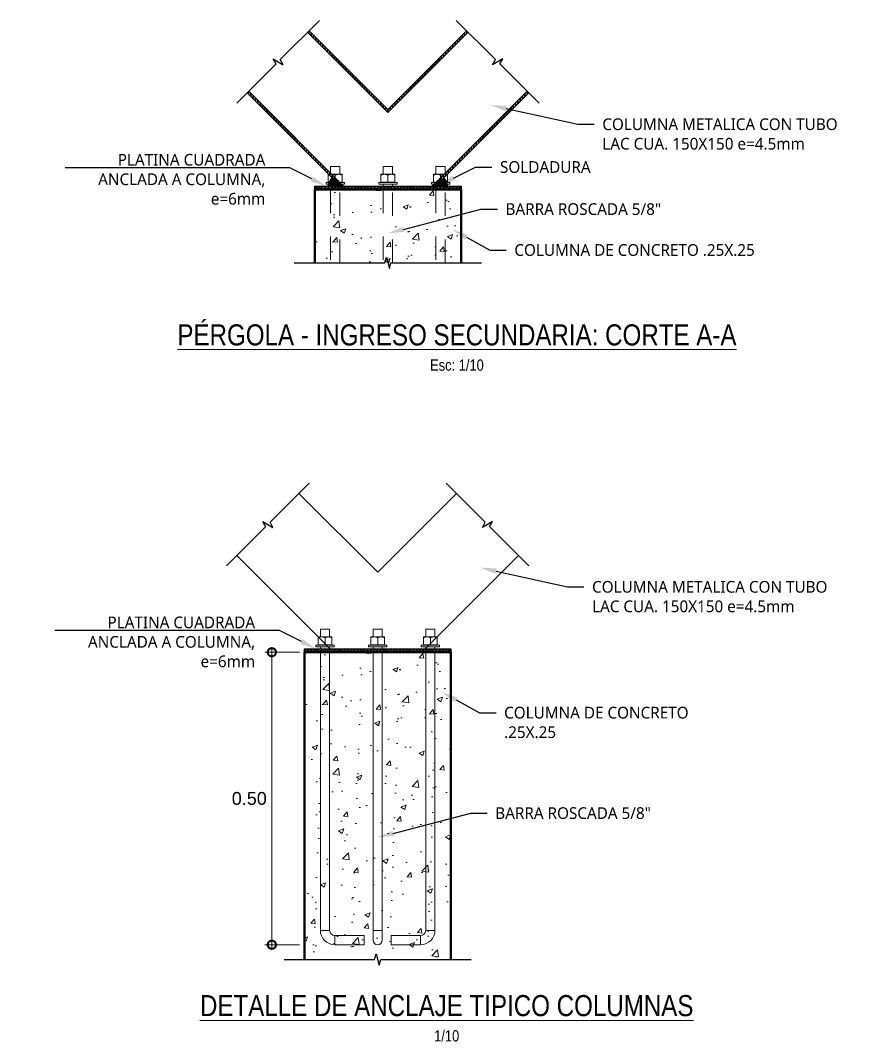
# Model space of a CAD drawing. Header units: millimetres. Extents: x 714.7 to 748.4, y 417.6 to 426.
# Drawn here: x 718.636 to 722.173, y 417.606 to 421.97 of the extents above; entities that cross this region are included whole.
import ezdxf
from ezdxf import colors
from ezdxf.entities.mleader import LeaderData, LeaderLine
from ezdxf.math import Vec2, Vec3

# ---------------------------------------------------------------- set-up
doc = ezdxf.new("R2010")
doc.units = ezdxf.units.MM
doc.linetypes.add('DASHED2', pattern=[0.375, 0.25, -0.125])
for name, color, linetype, lineweight in [('A-linea-03', 3, 'Continuous', 13), ('A-muros-05', 5, 'Continuous', 50), ('A-TEXTURAS', 8, 'Continuous', 5), ('letras sr', 7, 'Continuous', 5), ('MK-LINEAS GENERALES', 7, 'Continuous', 15), ('Proyeccciones', 1, 'DASHED2', 18), ('TEXTO', 7, 'Continuous', 9)]:
    doc.layers.add(name, color=color, linetype=linetype, lineweight=lineweight)
doc.styles.add('Generales', font='trebuc.ttf', dxfattribs={"height": 0.1})
doc.styles.add('Santa Rosa 1 50', font='trebuc.ttf')
doc.styles.get("Standard").update_dxf_attribs({"font": 'arial.ttf'})
doc.dimstyles.new('detalles menores x5.2', dxfattribs={"dimtxt": 0.055, "dimasz": 0.07, "dimexe": 0.03, "dimexo": 0.0215, "dimgap": 0.025, "dimtad": 2, "dimtih": 1, "dimtoh": 1, "dimlfac": 0.4, "dimzin": 1, "dimdsep": 46, "dimtxsty": 'Standard', "dimblk": 'DOTSMALL', "dimcen": 0, "dimdle": 0.0175, "dimclrd": 10, "dimclre": 10, "dimclrt": 3, "dimazin": 0, "dimtfac": 1, "dimtix": 1, "dimtmove": 0, "dimatfit": 2, "dimldrblk": 'OBLIQUE', "dimfxl": 1, "dimlwd": 5, "dimlwe": 5, "dimarcsym": 0})
pattern_1 = [(45, (1503.6870435, 1004.5343387), (-0.001347038418, 0.001347038418), []), (45, (1503.6879415, 1004.5343387), (-0.001347038418, 0.001347038418), [])]
pattern_2 = [(90, (857.456126, 1385.068383), (-0.009921875, -2e-16), []), (90, (857.452619, 1385.071891), (-0.009921875, -2e-16), [])]

# ---------------------------------------------------------------- blocks, each defined once
blk = doc.blocks.new('_DOTSMALL')
at = {"color": 0, "linetype": 'ByBlock', "const_width": 0.5}
blk.add_lwpolyline([(-0.0625, 0, 1), (0.0625, 0, 1)], format="xyb", close=True, dxfattribs=at)
blk = doc.blocks.new('*D140')
at = {"color": 10, "lineweight": 5, "transparency": 16777216}
for p, q in [((719.8277, 419.2697), (719.6797, 419.2697)), ((719.7097, 418.0022), (719.7097, 419.2872)), ((719.8277, 418.0197), (719.6797, 418.0197))]:
    blk.add_line(p, q, dxfattribs=at)
at = {"layer": 'Defpoints', "color": 0, "lineweight": 70, "transparency": 16777216}
for p in [(719.7097, 419.2697), (719.8492, 419.2697), (719.8492, 418.0197)]:
    blk.add_point(p, dxfattribs=at)
at = {"color": 10, "lineweight": 5, "transparency": 16777216, "xscale": 0.07, "yscale": 0.07, "zscale": 0.07}
for p, rotation in [((719.7097, 419.2697), 90), ((719.7097, 418.0197), 270)]:
    blk.add_blockref('_DOTSMALL', p, dxfattribs=dict(at, rotation=rotation))
at = {"color": 3, "transparency": 16777216, "insert": (719.6133, 418.6447), "char_height": 0.055, "attachment_point": 5}
blk.add_mtext('0.50', dxfattribs=at)
blk = doc.blocks.new('_Oblique')
at = {"color": 0, "linetype": 'ByBlock', "lineweight": -2}
blk.add_line((-0.5, -0.5), (0.5, 0.5), dxfattribs=at)

msp = doc.modelspace()

# ---------------------------------------------------------------- hatches: boundary and pattern name
at = {"layer": 'A-TEXTURAS'}
h = msp.add_hatch(dxfattribs=at)
h.set_pattern_fill('STEEL', scale=0.003125, angle=45)
h.set_pattern_definition(pattern_2)
h.paths.add_polyline_path([(719.6107, 421.6672), (719.604, 421.6606), (720.0028, 421.2619), (720.016, 421.2619)])
h.paths.add_polyline_path([(719.8692, 421.9258), (719.8626, 421.9192), (720.2054, 421.5763), (720.2054, 421.5896)])
h = msp.add_hatch(dxfattribs=at)
h.set_pattern_fill('STEEL', scale=0.003125, angle=45)
h.set_pattern_definition(pattern_2)
h.paths.add_polyline_path([(720.8068, 421.6606), (720.8002, 421.6672), (720.3948, 421.2619), (720.4081, 421.2619)])
h.paths.add_polyline_path([(720.5483, 421.9192), (720.5417, 421.9258), (720.2054, 421.5896), (720.2054, 421.5763)])
at = {"layer": 'A-TEXTURAS', "lineweight": 0, "true_color": 0x939598}
h = msp.add_hatch(dxfattribs=at)
h.set_pattern_fill('ANSI32', color=252, scale=0.0002, style=0)
h.set_pattern_definition(pattern_1)
edge = h.paths.add_edge_path()
edge.add_line((720.0028, 421.2619), (719.9669, 421.2978))
edge.add_arc((720.0074, 421.2575), 0.0571, 135.127, 175.5696)
edge.add_line((719.9504, 421.2619), (720.0028, 421.2619))
h = msp.add_hatch(dxfattribs=at)
h.set_pattern_fill('ANSI32', color=252, scale=0.0002, style=0)
h.set_pattern_definition(pattern_1)
edge = h.paths.add_edge_path()
edge.add_line((720.4081, 421.2619), (720.444, 421.2978))
edge.add_arc((720.4035, 421.2575), 0.0571, 364.4304, 404.873, ccw=False)
edge.add_line((720.4604, 421.2619), (720.4081, 421.2619))
at = {"layer": 'A-TEXTURAS'}
h = msp.add_hatch(dxfattribs=at)
h.set_pattern_fill('STEEL', scale=0.003125)
h.set_pattern_definition([(45, (1498.538738, 1005.670182), (-0.00701582509, 0.00701582509), []), (45, (1498.538738, 1005.675143), (-0.00701582509, 0.00701582509), [])])
h.paths.add_polyline_path([(719.8929, 421.2619), (720.5179, 421.2619), (720.5179, 421.2469), (719.8929, 421.2469)])
at = {"layer": 'A-TEXTURAS', "lineweight": 0}
h = msp.add_hatch(dxfattribs=at)
h.set_pattern_fill('AR-CONC', scale=0.00125, style=0)
h.set_pattern_definition([(50, (719.97137, 421.02366), (0.22773, -0.019924), [0.02381, -0.26194]), (355, (719.97137, 421.02366), (-0.04405, 0.23882), [0.01905, -0.20955]), (100.45, (719.99035, 421.022), (0.18368, 0.2189), [0.02024, -0.22261]), (46.184, (719.97137, 421.08716), (0.33885, -0.05255), [0.03572, -0.39291]), (96.636, (719.9996, 421.08278), (0.29676, 0.30928), [0.03036, -0.33392]), (351.184, (719.97137, 421.08716), (0.29676, 0.30928), [0.02858, -0.31433]), (21, (720.00312, 421.07129), (0.18952, -0.12783), [0.02381, -0.26194]), (326, (720.00312, 421.07129), (0.07725, 0.23023), [0.01905, -0.20955]), (71.45, (720.01892, 421.06063), (0.26677, 0.1024), [0.02024, -0.22261]), (37.5, (719.97137, 421.02366), (0.003861, 0.105694), [0, -0.20701, 0, -0.212725, 0, -0.210344]), (7.5, (719.97137, 421.02366), (0.083525, 0.125226), [0, -0.121285, 0, -0.202248, 0, -0.080169]), (327.5, (719.90057, 421.02366), (0.169488, -0.007161), [0, -0.079375, 0, -0.24765, 0, -0.328613]), (317.5, (719.86882, 421.02366), (0.18516, 0.031783), [0, -0.103188, 0, -0.164465, 0, -0.233363])])
h.paths.add_polyline_path([(720.5179, 420.9344), (720.5179, 421.2469), (719.8929, 421.2469), (719.8929, 420.9344)])
at = {"layer": 'A-TEXTURAS'}
h = msp.add_hatch(dxfattribs=at)
h.set_pattern_fill('STEEL', scale=0.003125)
h.set_pattern_definition([(45, (1498.494991, 1003.693016), (-0.00701582509, 0.00701582509), []), (45, (1498.494991, 1003.697977), (-0.00701582509, 0.00701582509), [])])
h.paths.add_polyline_path([(719.8492, 419.2847), (720.4742, 419.2847), (720.4742, 419.2697), (719.8492, 419.2697)])
at = {"layer": 'A-TEXTURAS', "lineweight": 0}
h = msp.add_hatch(dxfattribs=at)
h.set_pattern_fill('AR-CONC', scale=0.00125, style=0)
h.set_pattern_definition([(50, (719.92762, 419.0465), (0.22773, -0.019924), [0.023813, -0.261938]), (355, (719.92762, 419.0465), (-0.044054, 0.23882), [0.01905, -0.20955]), (100.45, (719.9466, 419.04484), (0.18368, 0.218896), [0.020238, -0.222613]), (46.184, (719.92762, 419.11), (0.33885, -0.05255), [0.03572, -0.392906]), (96.636, (719.95586, 419.10562), (0.296755, 0.30928), [0.030356, -0.33392]), (351.184, (719.92762, 419.11), (0.29676, 0.30928), [0.028575, -0.314325]), (21, (719.95937, 419.09412), (0.18952, -0.127832), [0.023813, -0.261938]), (326, (719.95937, 419.09412), (0.077253, 0.230235), [0.01905, -0.20955]), (71.451, (719.97517, 419.08347), (0.26677, 0.102404), [0.020238, -0.222613]), (37.5, (719.927624, 419.0465), (0.003861, 0.105694), [0, -0.20701, 0, -0.212725, 0, -0.210344]), (7.5, (719.92762, 419.0465), (0.083525, 0.125226), [0, -0.121285, 0, -0.2022475, 0, -0.080169]), (327.5, (719.85682, 419.0465), (0.169488, -0.007161), [0, -0.079375, 0, -0.24765, 0, -0.3286125]), (317.5, (719.82507, 419.0465), (0.185161, 0.031783), [0, -0.103188, 0, -0.164465, 0, -0.233363])])
h.paths.add_polyline_path([(720.4742, 417.9573), (720.4742, 419.2697), (719.8492, 419.2697), (719.8492, 417.9572)])

# ---------------------------------------------------------------- linework, layer by layer
for points in [[(719.5598, 421.6164), (719.7275, 421.7841), (719.715, 421.8057), (719.7583, 421.7807), (719.7458, 421.8024), (719.9134, 421.97)], [(720.851, 421.6164), (720.6834, 421.7841), (720.6959, 421.8057), (720.6526, 421.7807), (720.6651, 421.8024), (720.4975, 421.97)], [(719.8054, 420.9344), (720.1925, 420.9344), (720.199, 420.9585), (720.2119, 420.9102), (720.2184, 420.9344), (720.6054, 420.9344)], [(719.5161, 419.6393), (719.6837, 419.8069), (719.6712, 419.8285), (719.7145, 419.8035), (719.702, 419.8252), (719.8697, 419.9928)], [(720.8073, 419.6393), (720.6396, 419.8069), (720.6521, 419.8285), (720.6088, 419.8035), (720.6213, 419.8252), (720.4537, 419.9928)], [(719.7617, 417.9572), (720.1487, 417.9572), (720.1552, 417.9814), (720.1682, 417.9331), (720.1746, 417.9572), (720.5617, 417.9572)]]:
    msp.add_lwpolyline(points)
for points in [[(719.8929, 421.2619), (720.5179, 421.2619), (720.5179, 421.2469), (719.8929, 421.2469)], [(719.8492, 419.2847), (720.4742, 419.2847), (720.4742, 419.2697), (719.8492, 419.2697)]]:
    msp.add_lwpolyline(points, close=True)
at = {"layer": 'A-linea-03', "color": 7}
for p, q in [((720.2054, 421.5896), (719.8692, 421.9258)), ((720.2054, 421.5896), (720.5417, 421.9258)), ((720.2054, 421.5763), (719.8626, 421.9192)), ((720.2054, 421.5763), (720.5483, 421.9192))]:
    msp.add_line(p, q, dxfattribs=at)
at = {"layer": 'A-linea-03', "color": 252, "true_color": 0x939598}
for q in [(719.8255, 419.9486), (720.4979, 419.9486)]:
    msp.add_line((720.1617, 419.6124), q, dxfattribs=at)
at = {"layer": 'A-linea-03', "color": 7}
for centre, start, end in [((720.0074, 421.2575), 135.127, 175.5696), ((720.4035, 421.2575), 4.4304, 44.873)]:
    msp.add_arc(centre, 0.0571, start, end, dxfattribs=at)
at = {"layer": 'A-muros-05', "color": 7}
for points in [[(719.8929, 420.9344), (719.8929, 421.2469), (720.5179, 421.2469), (720.5179, 420.9344)], [(719.8492, 417.9572), (719.8492, 419.2697), (720.4742, 419.2697), (720.4742, 417.9572)]]:
    msp.add_lwpolyline(points, dxfattribs=at)
at = {"layer": 'A-TEXTURAS', "color": 251, "true_color": 0x636466}
for p, q in [((720.016, 421.2619), (719.6107, 421.6672)), ((720.3948, 421.2619), (720.8002, 421.6672)), ((720.0028, 421.2619), (719.604, 421.6606)), ((720.4081, 421.2619), (720.8068, 421.6606))]:
    msp.add_line(p, q, dxfattribs=at)
at = {"layer": 'A-TEXTURAS', "color": 252, "true_color": 0x939598}
for p, q in [((719.959, 419.2847), (719.5603, 419.6835)), ((720.3643, 419.2847), (720.7631, 419.6835))]:
    msp.add_line(p, q, dxfattribs=at)
at = {"layer": 'MK-LINEAS GENERALES', "color": 7, "linetype": 'Continuous'}
for p, q in [((719.9168, 419.3681), (719.9168, 419.3354)), ((719.9565, 419.3681), (719.9168, 419.3681)), ((719.9565, 419.3354), (719.9565, 419.3681)), ((720.1418, 419.3681), (720.1418, 419.3354)), ((720.1815, 419.3681), (720.1418, 419.3681)), ((720.1815, 419.3354), (720.1815, 419.3681)), ((720.3668, 419.3681), (720.3668, 419.3354)), ((720.4065, 419.3681), (720.3668, 419.3681)), ((720.4065, 419.3354), (720.4065, 419.3681)), ((719.9218, 419.3354), (719.9069, 419.3354)), ((719.9069, 419.301), (719.9069, 419.3314)), ((719.9516, 419.3354), (719.9218, 419.3354)), ((719.9367, 419.301), (719.9367, 419.3314)), ((719.9664, 419.3354), (719.9516, 419.3354)), ((719.9664, 419.301), (719.9664, 419.3314)), ((720.1468, 419.3354), (720.1319, 419.3354)), ((720.1319, 419.301), (720.1319, 419.3314)), ((720.1766, 419.3354), (720.1468, 419.3354)), ((720.1617, 419.301), (720.1617, 419.3314)), ((720.1914, 419.3354), (720.1766, 419.3354)), ((720.1914, 419.301), (720.1914, 419.3314)), ((720.3718, 419.3354), (720.3569, 419.3354)), ((720.3569, 419.301), (720.3569, 419.3314)), ((720.4016, 419.3354), (720.3718, 419.3354)), ((720.3867, 419.301), (720.3867, 419.3314)), ((720.4164, 419.3354), (720.4016, 419.3354)), ((720.4164, 419.301), (720.4164, 419.3314)), ((719.8978, 419.3002), (719.8978, 419.2931)), ((719.9367, 419.3002), (719.8978, 419.3002)), ((719.9367, 419.2931), (719.8978, 419.2931)), ((719.9069, 419.301), (719.9069, 419.3002)), ((719.9069, 419.301), (719.9218, 419.301)), ((719.9168, 419.2931), (719.9168, 419.2847)), ((719.9168, 419.2697), (719.9168, 418.0812)), ((719.9218, 419.301), (719.9367, 419.301)), ((719.9367, 419.301), (719.9516, 419.301)), ((719.9755, 419.3002), (719.9367, 419.3002)), ((719.9755, 419.2931), (719.9367, 419.2931)), ((719.9516, 419.301), (719.9664, 419.301)), ((719.9565, 419.2847), (719.9565, 419.2931)), ((719.9565, 418.0812), (719.9565, 419.2697)), ((719.9664, 419.3002), (719.9664, 419.301)), ((719.9755, 419.2931), (719.9755, 419.3002)), ((720.1228, 419.3002), (720.1228, 419.2931)), ((720.1617, 419.3002), (720.1228, 419.3002)), ((720.1617, 419.2931), (720.1228, 419.2931)), ((720.1319, 419.301), (720.1319, 419.3002)), ((720.1319, 419.301), (720.1468, 419.301)), ((720.1418, 419.2931), (720.1418, 419.2847)), ((720.1418, 419.2697), (720.1418, 418.0812)), ((720.1468, 419.301), (720.1617, 419.301)), ((720.1617, 419.301), (720.1766, 419.301)), ((720.2005, 419.3002), (720.1617, 419.3002)), ((720.2005, 419.2931), (720.1617, 419.2931)), ((720.1766, 419.301), (720.1914, 419.301)), ((720.1815, 419.2847), (720.1815, 419.2931)), ((720.1815, 418.0812), (720.1815, 419.2697)), ((720.1914, 419.3002), (720.1914, 419.301)), ((720.2005, 419.2931), (720.2005, 419.3002)), ((720.3478, 419.3002), (720.3478, 419.2931)), ((720.3867, 419.3002), (720.3478, 419.3002)), ((720.3867, 419.2931), (720.3478, 419.2931)), ((720.3569, 419.301), (720.3569, 419.3002)), ((720.3569, 419.301), (720.3718, 419.301)), ((720.3668, 419.2931), (720.3668, 419.2847)), ((720.3668, 419.2697), (720.3668, 418.0812)), ((720.3718, 419.301), (720.3867, 419.301)), ((720.3867, 419.301), (720.4016, 419.301)), ((720.4255, 419.3002), (720.3867, 419.3002)), ((720.4255, 419.2931), (720.3867, 419.2931)), ((720.4016, 419.301), (720.4164, 419.301)), ((720.4065, 419.2847), (720.4065, 419.2931)), ((720.4065, 418.0812), (720.4065, 419.2697)), ((720.4164, 419.3002), (720.4164, 419.301)), ((720.4255, 419.2931), (720.4255, 419.3002)), ((719.9565, 418.0812), (719.9168, 418.0812)), ((720.1033, 418.0594), (719.9783, 418.0594)), ((719.9783, 418.0594), (719.9783, 418.0197)), ((720.1033, 418.0594), (720.1033, 418.0197)), ((720.1418, 418.0812), (720.1418, 418.0396)), ((720.1815, 418.0812), (720.1418, 418.0812)), ((720.1815, 418.0396), (720.1815, 418.0812)), ((720.345, 418.0594), (720.22, 418.0594)), ((720.22, 418.0396), (720.22, 418.0594)), ((720.345, 418.0396), (720.345, 418.0594)), ((720.3867, 418.0812), (720.3668, 418.0812)), ((720.4065, 418.0812), (720.3867, 418.0812)), ((719.9783, 418.0197), (720.1033, 418.0197)), ((720.22, 418.0197), (720.22, 418.0396)), ((720.22, 418.0197), (720.345, 418.0197)), ((720.345, 418.0197), (720.345, 418.0396))]:
    msp.add_line(p, q, dxfattribs=at)
for centre, radius, start, end in [((719.9783, 418.0812), 0.0615, 180, 270), ((719.9783, 418.0812), 0.0218, 180, 270), ((720.345, 418.0812), 0.0218, 270, 0), ((720.345, 418.0812), 0.0615, 270, 0), ((720.1617, 418.0396), 0.0198, 180, 360)]:
    msp.add_arc(centre, radius, start, end, dxfattribs=at)
for points, knots in [([(719.9218, 419.3354), (719.9197, 419.3352), (719.9155, 419.3349), (719.9105, 419.3331), (719.9077, 419.3318), (719.9069, 419.3314)], [0, 0, 0, 0, 0.406291, 0.827266, 1, 1, 1, 1]), ([(719.9069, 419.3314), (719.9069, 419.332), (719.9069, 419.3334), (719.9069, 419.335), (719.9069, 419.3353), (719.9069, 419.3354)], [0, 0, 0, 0, 0.26546, 0.628076, 1, 1, 1, 1]), ([(719.9367, 419.3314), (719.9344, 419.3325), (719.9297, 419.3346), (719.9245, 419.3354), (719.9219, 419.3354), (719.9218, 419.3354)], [0, 0, 0, 0, 0.484341, 0.986328, 1, 1, 1, 1]), ([(719.9516, 419.3354), (719.9495, 419.3352), (719.9452, 419.3349), (719.9403, 419.3331), (719.9375, 419.3318), (719.9367, 419.3314)], [0, 0, 0, 0, 0.406291, 0.827266, 1, 1, 1, 1]), ([(719.9664, 419.3314), (719.9653, 419.332), (719.963, 419.333), (719.9594, 419.3343), (719.9556, 419.3351), (719.953, 419.3354), (719.9516, 419.3354), (719.9516, 419.3354)], [0, 0, 0, 0, 0.24133, 0.484102, 0.733482, 0.986345, 1, 1, 1, 1]), ([(719.9664, 419.3314), (719.9664, 419.332), (719.9664, 419.333), (719.9664, 419.3341), (719.9664, 419.3348), (719.9664, 419.3353), (719.9664, 419.3353), (719.9664, 419.3354)], [0, 0, 0, 0, 0.265292, 0.446155, 0.627916, 0.813185, 1, 1, 1, 1]), ([(720.1468, 419.3354), (720.1447, 419.3352), (720.1405, 419.3349), (720.1355, 419.3331), (720.1327, 419.3318), (720.1319, 419.3314)], [0, 0, 0, 0, 0.406291, 0.827266, 1, 1, 1, 1]), ([(720.1319, 419.3314), (720.1319, 419.332), (720.1319, 419.3334), (720.1319, 419.335), (720.1319, 419.3353), (720.1319, 419.3354)], [0, 0, 0, 0, 0.26546, 0.628076, 1, 1, 1, 1]), ([(720.1617, 419.3314), (720.1594, 419.3325), (720.1547, 419.3346), (720.1495, 419.3354), (720.1469, 419.3354), (720.1468, 419.3354)], [0, 0, 0, 0, 0.484341, 0.986328, 1, 1, 1, 1]), ([(720.1766, 419.3354), (720.1745, 419.3352), (720.1702, 419.3349), (720.1653, 419.3331), (720.1625, 419.3318), (720.1617, 419.3314)], [0, 0, 0, 0, 0.406291, 0.827266, 1, 1, 1, 1]), ([(720.1914, 419.3314), (720.1903, 419.332), (720.188, 419.333), (720.1844, 419.3343), (720.1806, 419.3351), (720.178, 419.3354), (720.1766, 419.3354), (720.1766, 419.3354)], [0, 0, 0, 0, 0.24133, 0.484102, 0.733482, 0.986345, 1, 1, 1, 1]), ([(720.1914, 419.3314), (720.1914, 419.332), (720.1914, 419.333), (720.1914, 419.3341), (720.1914, 419.3348), (720.1914, 419.3353), (720.1914, 419.3353), (720.1914, 419.3354)], [0, 0, 0, 0, 0.265292, 0.446155, 0.627916, 0.813185, 1, 1, 1, 1]), ([(720.3718, 419.3354), (720.3697, 419.3352), (720.3655, 419.3349), (720.3605, 419.3331), (720.3577, 419.3318), (720.3569, 419.3314)], [0, 0, 0, 0, 0.406291, 0.827266, 1, 1, 1, 1]), ([(720.3569, 419.3314), (720.3569, 419.332), (720.3569, 419.3334), (720.3569, 419.335), (720.3569, 419.3353), (720.3569, 419.3354)], [0, 0, 0, 0, 0.26546, 0.628076, 1, 1, 1, 1]), ([(720.3867, 419.3314), (720.3844, 419.3325), (720.3797, 419.3346), (720.3745, 419.3354), (720.3719, 419.3354), (720.3718, 419.3354)], [0, 0, 0, 0, 0.484341, 0.986328, 1, 1, 1, 1]), ([(720.4016, 419.3354), (720.3995, 419.3352), (720.3952, 419.3349), (720.3903, 419.3331), (720.3875, 419.3318), (720.3867, 419.3314)], [0, 0, 0, 0, 0.406291, 0.827266, 1, 1, 1, 1]), ([(720.4164, 419.3314), (720.4153, 419.332), (720.413, 419.333), (720.4094, 419.3343), (720.4056, 419.3351), (720.403, 419.3354), (720.4016, 419.3354), (720.4016, 419.3354)], [0, 0, 0, 0, 0.24133, 0.484102, 0.733482, 0.986345, 1, 1, 1, 1]), ([(720.4164, 419.3314), (720.4164, 419.332), (720.4164, 419.333), (720.4164, 419.3341), (720.4164, 419.3348), (720.4164, 419.3353), (720.4164, 419.3353), (720.4164, 419.3354)], [0, 0, 0, 0, 0.265292, 0.446155, 0.627916, 0.813185, 1, 1, 1, 1])]:
    msp.add_open_spline(points, degree=3, knots=knots, dxfattribs=at)
at = {"layer": 'Proyeccciones', "color": 252, "ltscale": 0.2, "true_color": 0x939598}
for p, q in [((719.9606, 421.3452), (719.9606, 421.3125)), ((720.0003, 421.3452), (719.9606, 421.3452)), ((720.0003, 421.3125), (720.0003, 421.3452)), ((720.1856, 421.3452), (720.1856, 421.3125)), ((720.2253, 421.3452), (720.1856, 421.3452)), ((720.2253, 421.3125), (720.2253, 421.3452)), ((720.4106, 421.3452), (720.4106, 421.3125)), ((720.4503, 421.3452), (720.4106, 421.3452)), ((720.4503, 421.3125), (720.4503, 421.3452)), ((719.9416, 421.2774), (719.9416, 421.2703)), ((719.9804, 421.2774), (719.9416, 421.2774)), ((719.9804, 421.2703), (719.9416, 421.2703)), ((719.9655, 421.3125), (719.9507, 421.3125)), ((719.9507, 421.2782), (719.9507, 421.3086)), ((719.9507, 421.2782), (719.9507, 421.2774)), ((719.9507, 421.2782), (719.9655, 421.2782)), ((719.9606, 421.2703), (719.9606, 421.2619)), ((719.9953, 421.3125), (719.9655, 421.3125)), ((719.9655, 421.2782), (719.9804, 421.2782)), ((719.9804, 421.2782), (719.9804, 421.3086)), ((719.9804, 421.2782), (719.9953, 421.2782)), ((720.0193, 421.2774), (719.9804, 421.2774)), ((720.0193, 421.2703), (719.9804, 421.2703)), ((720.0102, 421.3125), (719.9953, 421.3125)), ((719.9953, 421.2782), (720.0102, 421.2782)), ((720.0003, 421.2619), (720.0003, 421.2703)), ((720.0102, 421.2782), (720.0102, 421.3086)), ((720.0102, 421.2774), (720.0102, 421.2782)), ((720.0193, 421.2703), (720.0193, 421.2774)), ((720.1666, 421.2774), (720.1666, 421.2703)), ((720.2054, 421.2774), (720.1666, 421.2774)), ((720.2054, 421.2703), (720.1666, 421.2703)), ((720.1905, 421.3125), (720.1757, 421.3125)), ((720.1757, 421.2782), (720.1757, 421.3086)), ((720.1757, 421.2782), (720.1757, 421.2774)), ((720.1757, 421.2782), (720.1905, 421.2782)), ((720.1856, 421.2703), (720.1856, 421.2619)), ((720.2203, 421.3125), (720.1905, 421.3125)), ((720.1905, 421.2782), (720.2054, 421.2782)), ((720.2054, 421.2782), (720.2054, 421.3086)), ((720.2054, 421.2782), (720.2203, 421.2782)), ((720.2443, 421.2774), (720.2054, 421.2774)), ((720.2443, 421.2703), (720.2054, 421.2703)), ((720.2352, 421.3125), (720.2203, 421.3125)), ((720.2203, 421.2782), (720.2352, 421.2782)), ((720.2253, 421.2619), (720.2253, 421.2703)), ((720.2352, 421.2782), (720.2352, 421.3086)), ((720.2352, 421.2774), (720.2352, 421.2782)), ((720.2443, 421.2703), (720.2443, 421.2774)), ((720.3916, 421.2774), (720.3916, 421.2703)), ((720.4304, 421.2774), (720.3916, 421.2774)), ((720.4304, 421.2703), (720.3916, 421.2703)), ((720.4155, 421.3125), (720.4007, 421.3125)), ((720.4007, 421.2782), (720.4007, 421.3086)), ((720.4007, 421.2782), (720.4007, 421.2774)), ((720.4007, 421.2782), (720.4155, 421.2782)), ((720.4106, 421.2703), (720.4106, 421.2619)), ((720.4453, 421.3125), (720.4155, 421.3125)), ((720.4155, 421.2782), (720.4304, 421.2782)), ((720.4304, 421.2782), (720.4304, 421.3086)), ((720.4304, 421.2782), (720.4453, 421.2782)), ((720.4693, 421.2774), (720.4304, 421.2774)), ((720.4693, 421.2703), (720.4304, 421.2703)), ((720.4602, 421.3125), (720.4453, 421.3125)), ((720.4453, 421.2782), (720.4602, 421.2782)), ((720.4503, 421.2619), (720.4503, 421.2703)), ((720.4602, 421.2782), (720.4602, 421.3086)), ((720.4602, 421.2774), (720.4602, 421.2782)), ((720.4693, 421.2703), (720.4693, 421.2774)), ((719.9606, 421.2469), (719.9606, 420.9344)), ((720.0003, 420.9344), (720.0003, 421.2469)), ((720.1856, 421.2469), (720.1856, 420.9344)), ((720.2253, 420.9344), (720.2253, 421.2469)), ((720.4106, 421.2469), (720.4106, 420.9344)), ((720.4503, 420.9344), (720.4503, 421.2469))]:
    msp.add_line(p, q, dxfattribs=at)
for points, knots in [([(719.9655, 421.3125), (719.9635, 421.3124), (719.9592, 421.3121), (719.9543, 421.3103), (719.9515, 421.309), (719.9507, 421.3086)], [0, 0, 0, 0, 0.406291, 0.827266, 1, 1, 1, 1]), ([(719.9507, 421.3086), (719.9507, 421.3092), (719.9507, 421.3106), (719.9507, 421.3122), (719.9507, 421.3124), (719.9507, 421.3125)], [0, 0, 0, 0, 0.26546, 0.628076, 1, 1, 1, 1]), ([(719.9804, 421.3086), (719.9781, 421.3096), (719.9734, 421.3117), (719.9683, 421.3125), (719.9656, 421.3125), (719.9655, 421.3125)], [0, 0, 0, 0, 0.484341, 0.986328, 1, 1, 1, 1]), ([(719.9953, 421.3125), (719.9932, 421.3124), (719.989, 421.3121), (719.9841, 421.3103), (719.9812, 421.309), (719.9804, 421.3086)], [0, 0, 0, 0, 0.406291, 0.827266, 1, 1, 1, 1]), ([(720.0102, 421.3086), (720.009, 421.3091), (720.0068, 421.3102), (720.0031, 421.3115), (719.9994, 421.3123), (719.9967, 421.3125), (719.9954, 421.3125), (719.9953, 421.3125)], [0, 0, 0, 0, 0.24133, 0.484102, 0.733482, 0.986345, 1, 1, 1, 1]), ([(720.0102, 421.3086), (720.0102, 421.3092), (720.0102, 421.3102), (720.0102, 421.3112), (720.0102, 421.312), (720.0102, 421.3125), (720.0102, 421.3125), (720.0102, 421.3125)], [0, 0, 0, 0, 0.265292, 0.446155, 0.627916, 0.813185, 1, 1, 1, 1]), ([(720.1905, 421.3125), (720.1885, 421.3124), (720.1842, 421.3121), (720.1793, 421.3103), (720.1765, 421.309), (720.1757, 421.3086)], [0, 0, 0, 0, 0.406291, 0.827266, 1, 1, 1, 1]), ([(720.1757, 421.3086), (720.1757, 421.3092), (720.1757, 421.3106), (720.1757, 421.3122), (720.1757, 421.3124), (720.1757, 421.3125)], [0, 0, 0, 0, 0.26546, 0.628076, 1, 1, 1, 1]), ([(720.2054, 421.3086), (720.2031, 421.3096), (720.1984, 421.3117), (720.1933, 421.3125), (720.1906, 421.3125), (720.1905, 421.3125)], [0, 0, 0, 0, 0.484341, 0.986328, 1, 1, 1, 1]), ([(720.2203, 421.3125), (720.2182, 421.3124), (720.214, 421.3121), (720.2091, 421.3103), (720.2062, 421.309), (720.2054, 421.3086)], [0, 0, 0, 0, 0.406291, 0.827266, 1, 1, 1, 1]), ([(720.2352, 421.3086), (720.234, 421.3091), (720.2318, 421.3102), (720.2281, 421.3115), (720.2244, 421.3123), (720.2217, 421.3125), (720.2204, 421.3125), (720.2203, 421.3125)], [0, 0, 0, 0, 0.24133, 0.484102, 0.733482, 0.986345, 1, 1, 1, 1]), ([(720.2352, 421.3086), (720.2352, 421.3092), (720.2352, 421.3102), (720.2352, 421.3112), (720.2352, 421.312), (720.2352, 421.3125), (720.2352, 421.3125), (720.2352, 421.3125)], [0, 0, 0, 0, 0.265292, 0.446155, 0.627916, 0.813185, 1, 1, 1, 1]), ([(720.4155, 421.3125), (720.4135, 421.3124), (720.4092, 421.3121), (720.4043, 421.3103), (720.4015, 421.309), (720.4007, 421.3086)], [0, 0, 0, 0, 0.406291, 0.827266, 1, 1, 1, 1]), ([(720.4007, 421.3086), (720.4007, 421.3092), (720.4007, 421.3106), (720.4007, 421.3122), (720.4007, 421.3124), (720.4007, 421.3125)], [0, 0, 0, 0, 0.26546, 0.628076, 1, 1, 1, 1]), ([(720.4304, 421.3086), (720.4281, 421.3096), (720.4234, 421.3117), (720.4183, 421.3125), (720.4156, 421.3125), (720.4155, 421.3125)], [0, 0, 0, 0, 0.484341, 0.986328, 1, 1, 1, 1]), ([(720.4453, 421.3125), (720.4432, 421.3124), (720.439, 421.3121), (720.4341, 421.3103), (720.4312, 421.309), (720.4304, 421.3086)], [0, 0, 0, 0, 0.406291, 0.827266, 1, 1, 1, 1]), ([(720.4602, 421.3086), (720.459, 421.3091), (720.4568, 421.3102), (720.4531, 421.3115), (720.4494, 421.3123), (720.4467, 421.3125), (720.4454, 421.3125), (720.4453, 421.3125)], [0, 0, 0, 0, 0.24133, 0.484102, 0.733482, 0.986345, 1, 1, 1, 1]), ([(720.4602, 421.3086), (720.4602, 421.3092), (720.4602, 421.3102), (720.4602, 421.3112), (720.4602, 421.312), (720.4602, 421.3125), (720.4602, 421.3125), (720.4602, 421.3125)], [0, 0, 0, 0, 0.265292, 0.446155, 0.627916, 0.813185, 1, 1, 1, 1])]:
    msp.add_open_spline(points, degree=3, knots=knots, dxfattribs=at)

# ---------------------------------------------------------------- texts
at = {"layer": 'TEXTO', "color": 7, "char_height": 0.09, "width": 2.549219, "attachment_point": 8, "style": 'Santa Rosa 1 50'}
for s, insert in [('{\\fArial Narrow|b0|i0|c0|p34;\\LPÉRGOLA - INGRESO SECUNDARIA: CORTE A-A\\H0.53333x;\\l\\PEsc: 1/10}', (720.5003, 420.4723)), ('{\\fArial Narrow|b0|i0|c0|p34;\\LDETALLE DE ANCLAJE TIPICO COLUMNAS\\P\\H0.53333x;\\l1/10}', (720.4566, 417.6058))]:
    msp.add_mtext(s, dxfattribs=dict(at, insert=insert))

# ---------------------------------------------------------------- dimensions: what is measured, and where the dimension line sits
dim = msp.add_linear_dim(base=(719.7097, 419.2697), p1=(719.8492, 418.0197), p2=(719.8492, 419.2697), angle=90, dimstyle='detalles menores x5.2')
dim.commit()
dim.dimension.update_dxf_attribs({"geometry": '*D140', "text_midpoint": (719.6133, 418.6447)})

# ---------------------------------------------------------------- leaders
at = {"layer": 'letras sr'}
ml = msp.add_multileader_mtext('Standard', dxfattribs=at)
ml.set_content('COLUMNA METALICA CON TUBO LAC CUA. 150X150 e=4.5mm ', color=256, style='Generales')
ml.set_leader_properties()
ml.build(insert=Vec2(0, 0))
ml.multileader.update_dxf_attribs({"text_right_attachment_type": 6, "dogleg_length": 0.0702, "arrow_head_size": 0.0692})
ctx = ml.context
ctx.base_point, ctx.char_height, ctx.arrow_head_size, ctx.landing_gap_size, ctx.plane_origin = Vec3(721.0867, 421.526), 0.05, 0.0692, 0.0346, Vec3(720.3526, 422.3212)
ctx.right_attachment = 6
notes = []
notes.append((ctx, [(0, (1, 1, 0), (721.0165, 421.526), (1, 0), 0.0702, [(0, [(720.6433, 421.6085)], 0, [])])]))
ctx.mtext.insert, ctx.mtext.width, ctx.mtext.flow_direction = Vec3(721.1213, 421.5514), 1.051905, 5
ml = msp.add_multileader_mtext('Standard', dxfattribs=at)
ml.set_content('PLATINA CUADRADA ANCLADA A COLUMNA, e=6mm', color=256, style='Generales')
ml.set_leader_properties()
ml.build(insert=Vec2(0, 0))
ml.multileader.update_dxf_attribs({"text_right_attachment_type": 6, "dogleg_length": 0.0702, "arrow_head_size": 0.0692})
ctx = ml.context
ctx.base_point, ctx.char_height, ctx.arrow_head_size, ctx.landing_gap_size, ctx.plane_origin = Vec3(718.9625, 421.3741), 0.05, 0.0692, 0.0346, Vec3(720.442, 421.9933)
ctx.right_attachment, ctx.text_align_type = 6, 2
notes.append((ctx, [(0, (1, 1, 0), (719.7868, 421.3395), (-1, 0), 0.0702, [(0, [(719.942, 421.2612)], 0, [])])]))
ctx.mtext.insert, ctx.mtext.width, ctx.mtext.alignment, ctx.mtext.flow_direction = Vec3(719.6819, 421.3995), 0.846581, 3, 5
ml = msp.add_multileader_mtext('Standard', dxfattribs=at)
ml.set_content('SOLDADURA', color=256, style='Generales')
ml.set_leader_properties()
ml.build(insert=Vec2(0, 0))
ml.multileader.update_dxf_attribs({"text_right_attachment_type": 6, "dogleg_length": 0.0702, "arrow_head_size": 0.0692})
ctx = ml.context
ctx.base_point, ctx.char_height, ctx.arrow_head_size, ctx.landing_gap_size, ctx.plane_origin = Vec3(720.6497, 421.3431), 0.05, 0.0692, 0.0346, Vec3(719.9242, 421.9969)
ctx.right_attachment = 6
notes.append((ctx, [(0, (1, 1, 0), (720.5794, 421.3431), (1, 0), 0.0702, [(0, [(720.4242, 421.2648)], 0, [])])]))
ctx.mtext.insert, ctx.mtext.width, ctx.mtext.flow_direction = Vec3(720.6843, 421.3685), 0.433188, 5
ml = msp.add_multileader_mtext('Standard', dxfattribs=at)
ml.set_content('BARRA ROSCADA 5/8"', color=256, style='Generales')
ml.set_leader_properties()
ml.build(insert=Vec2(0, 0))
ml.multileader.update_dxf_attribs({"text_right_attachment_type": 6, "dogleg_length": 0.0702, "arrow_head_size": 0.0692})
ctx = ml.context
ctx.base_point, ctx.char_height, ctx.arrow_head_size, ctx.landing_gap_size, ctx.plane_origin = Vec3(720.6732, 421.1633), 0.05, 0.0692, 0.0346, Vec3(720.0672, 421.8022)
ctx.right_attachment = 6
notes.append((ctx, [(0, (1, 1, 0), (720.6029, 421.1633), (1, 0), 0.0702, [(0, [(720.2045, 421.0597)], 0, [])])]))
ctx.mtext.insert, ctx.mtext.width, ctx.mtext.flow_direction = Vec3(720.7078, 421.1887), 1.071092, 5
ml = msp.add_multileader_mtext('Standard', dxfattribs=at)
ml.set_content('COLUMNA DE CONCRETO .25X.25', color=256, style='Generales')
ml.set_leader_properties()
ml.build(insert=Vec2(0, 0))
ml.multileader.update_dxf_attribs({"text_right_attachment_type": 6, "dogleg_length": 0.0702, "arrow_head_size": 0.0692})
ctx = ml.context
ctx.base_point, ctx.char_height, ctx.arrow_head_size, ctx.landing_gap_size, ctx.plane_origin = Vec3(720.711, 420.9884), 0.05, 0.0692, 0.0346, Vec3(720.1217, 421.5985)
ctx.right_attachment = 6
notes.append((ctx, [(0, (1, 1, 0), (720.6407, 420.9884), (1, 0), 0.0702, [(0, [(720.4798, 421.0768)], 0, [])])]))
ctx.mtext.insert, ctx.mtext.width, ctx.mtext.flow_direction = Vec3(720.7456, 421.0138), 1.071092, 5
ml = msp.add_multileader_mtext('Standard', dxfattribs=at)
ml.set_content('CORREAS MET. 150X50X2.5mm', color=256, style='Generales')
ml.set_leader_properties()
ml.build(insert=Vec2(0, 0))
ml.multileader.update_dxf_attribs({"text_right_attachment_type": 6, "dogleg_length": 0.0702, "arrow_head_size": 0.0692})
ctx = ml.context
ctx.base_point, ctx.char_height, ctx.arrow_head_size, ctx.landing_gap_size, ctx.plane_origin = Vec3(716.915, 420.7066), 0.05, 0.0692, 0.0346, Vec3(716.5035, 420.993)
ctx.right_attachment = 6
notes.append((ctx, [(0, (1, 1, 0), (716.8447, 420.7066), (1, 0), 0.0702, [(0, [(716.4349, 420.1978)], 0, [])])]))
ctx.mtext.insert, ctx.mtext.width, ctx.mtext.flow_direction = Vec3(716.9496, 420.732), 2.131081, 5
ml = msp.add_multileader_mtext('Standard', dxfattribs=at)
ml.set_content('COLUMNA METALICA CON TUBO LAC CUA. 150X150 e=4.5mm ', color=256, style='Generales')
ml.set_leader_properties()
ml.build(insert=Vec2(0, 0))
ml.multileader.update_dxf_attribs({"text_right_attachment_type": 6, "dogleg_length": 0.0702, "arrow_head_size": 0.0692})
ctx = ml.context
ctx.base_point, ctx.char_height, ctx.arrow_head_size, ctx.landing_gap_size, ctx.plane_origin = Vec3(721.043, 419.5488), 0.05, 0.0692, 0.0346, Vec3(720.3088, 420.344)
ctx.right_attachment = 6
notes.append((ctx, [(0, (1, 1, 0), (720.9727, 419.5488), (1, 0), 0.0702, [(0, [(720.5996, 419.6314)], 0, [])])]))
ctx.mtext.insert, ctx.mtext.width, ctx.mtext.flow_direction = Vec3(721.0776, 419.5743), 1.051905, 5
ml = msp.add_multileader_mtext('Standard', dxfattribs=at)
ml.set_content('PLATINA CUADRADA ANCLADA A COLUMNA, e=6mm', color=256, style='Generales')
ml.set_leader_properties()
ml.build(insert=Vec2(0, 0))
ml.multileader.update_dxf_attribs({"text_right_attachment_type": 6, "dogleg_length": 0.0702, "arrow_head_size": 0.0692})
ctx = ml.context
ctx.base_point, ctx.char_height, ctx.arrow_head_size, ctx.landing_gap_size, ctx.plane_origin = Vec3(718.9187, 419.3969), 0.05, 0.0692, 0.0346, Vec3(720.3983, 420.0161)
ctx.right_attachment, ctx.text_align_type = 6, 2
notes.append((ctx, [(0, (1, 1, 0), (719.743, 419.3624), (-1, 0), 0.0702, [(0, [(719.8983, 419.2841)], 0, [])])]))
ctx.mtext.insert, ctx.mtext.width, ctx.mtext.alignment, ctx.mtext.flow_direction = Vec3(719.6382, 419.4224), 0.846581, 3, 5
ml = msp.add_multileader_mtext('Standard', dxfattribs=at)
ml.set_content('COLUMNA DE CONCRETO .25X.25', color=256, style='Generales')
ml.set_leader_properties()
ml.build(insert=Vec2(0, 0))
ml.multileader.update_dxf_attribs({"text_right_attachment_type": 6, "dogleg_length": 0.0702, "arrow_head_size": 0.0692})
ctx = ml.context
ctx.base_point, ctx.char_height, ctx.arrow_head_size, ctx.landing_gap_size, ctx.plane_origin = Vec3(716.9731, 418.946), 0.05, 0.0692, 0.0346, Vec3(716.3839, 419.556)
ctx.right_attachment = 6
notes.append((ctx, [(0, (1, 1, 0), (716.9029, 418.946), (1, 0), 0.0702, [(0, [(716.5042, 419.2261)], 0, [])])]))
ctx.mtext.insert, ctx.mtext.width, ctx.mtext.flow_direction = Vec3(717.0078, 418.9714), 2.131081, 5
ml = msp.add_multileader_mtext('Standard', dxfattribs=at)
ml.set_content('COLUMNA DE CONCRETO .25X.25', color=256, style='Generales')
ml.set_leader_properties()
ml.build(insert=Vec2(0, 0))
ml.multileader.update_dxf_attribs({"text_right_attachment_type": 6, "dogleg_length": 0.0702, "arrow_head_size": 0.0692})
ctx = ml.context
ctx.base_point, ctx.char_height, ctx.arrow_head_size, ctx.landing_gap_size, ctx.plane_origin = Vec3(720.6672, 419.0112), 0.05, 0.0692, 0.0346, Vec3(720.0779, 419.6213)
ctx.right_attachment = 6
notes.append((ctx, [(0, (1, 1, 0), (720.597, 419.0112), (1, 0), 0.0702, [(0, [(720.436, 419.0996)], 0, [])])]))
ctx.mtext.insert, ctx.mtext.width, ctx.mtext.flow_direction = Vec3(720.7018, 419.0366), 0.786755, 5
ml = msp.add_multileader_mtext('Standard', dxfattribs=at)
ml.set_content('BARRA ROSCADA 5/8"', color=256, style='Generales')
ml.set_leader_properties()
ml.build(insert=Vec2(0, 0))
ml.multileader.update_dxf_attribs({"text_right_attachment_type": 6, "dogleg_length": 0.0702, "arrow_head_size": 0.0692})
ctx = ml.context
ctx.base_point, ctx.char_height, ctx.arrow_head_size, ctx.landing_gap_size, ctx.plane_origin = Vec3(720.6294, 418.5819), 0.05, 0.0692, 0.0346, Vec3(720.0235, 419.2208)
ctx.right_attachment = 6
notes.append((ctx, [(0, (1, 1, 0), (720.5592, 418.5819), (1, 0), 0.0702, [(0, [(720.1607, 418.4784)], 0, [])])]))
ctx.mtext.insert, ctx.mtext.width, ctx.mtext.flow_direction = Vec3(720.664, 418.6073), 1.071092, 5
for ctx, leaders in notes:
    for number, flags, end, landing, length, lines in leaders:
        leader = LeaderData()
        leader.index, (leader.has_last_leader_line, leader.has_dogleg_vector, leader.attachment_direction) = number, flags
        leader.last_leader_point, leader.dogleg_vector, leader.dogleg_length = Vec3(end), Vec3(landing), length
        for number, points, colour, breaks in lines:
            line = LeaderLine()
            line.index, line.vertices, line.color, line.breaks = number, Vec3.list(points), colors.encode_raw_color(colour), breaks
            leader.lines.append(line)
        ctx.leaders.append(leader)

doc.saveas('drawing.dxf')
